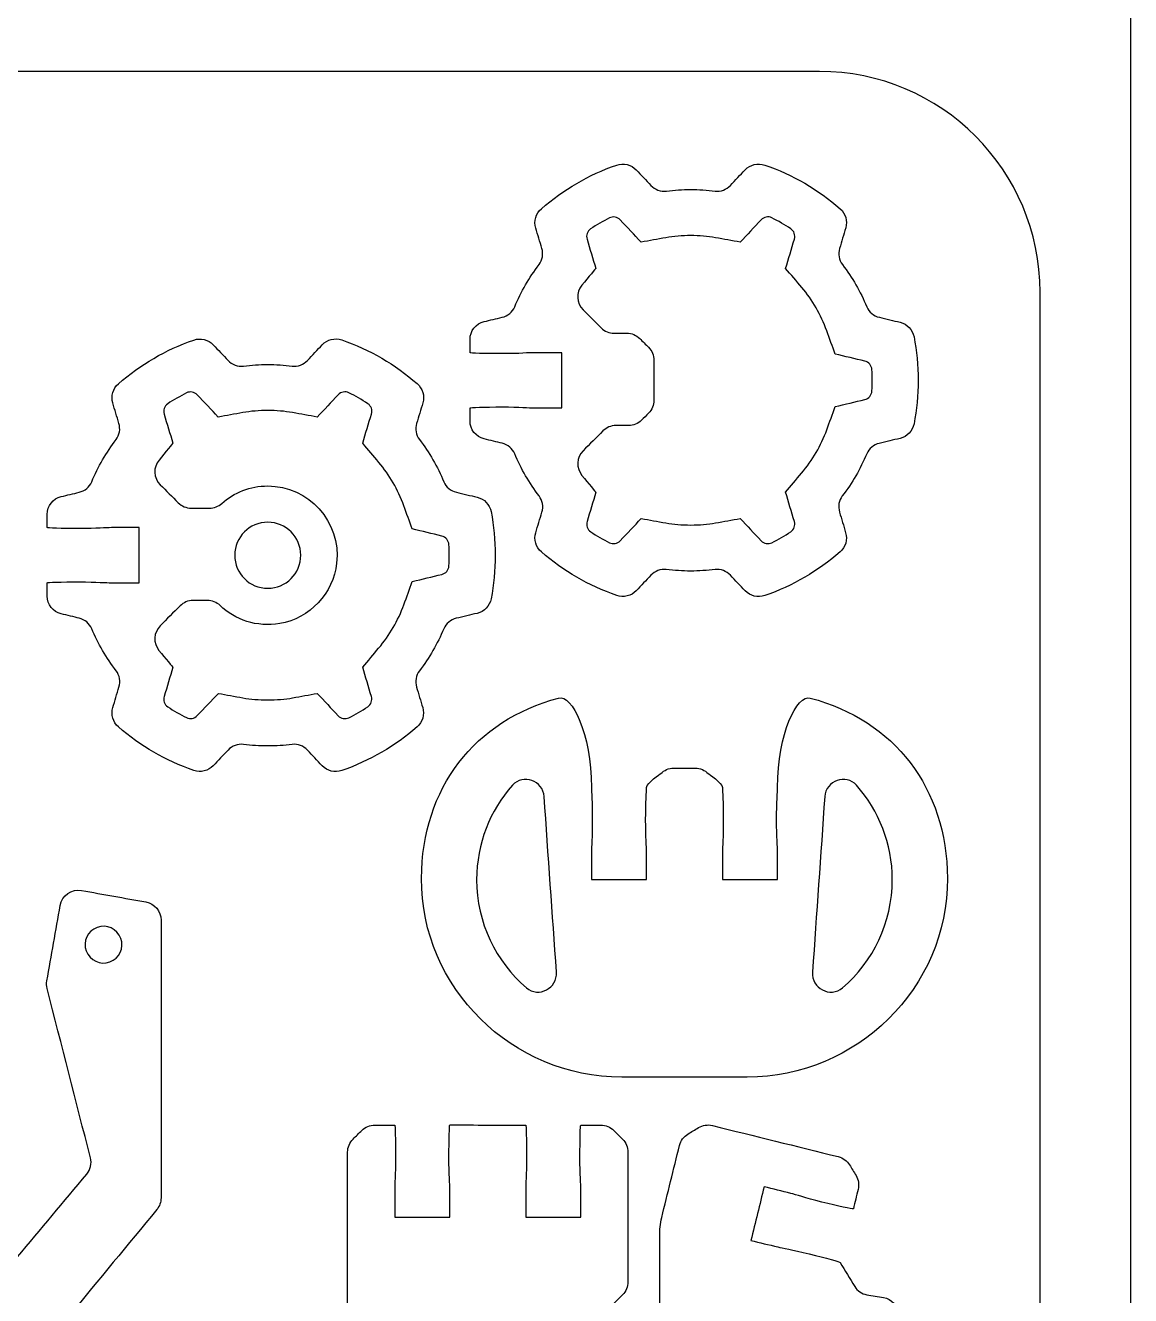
# Model space of a CAD drawing. Extents: x 0 to 410, y 0 to 455.
# Drawn here: x 349.9 to 410, y 158.4 to 227.5 of the extents above; entities that cross this region are included whole.
import ezdxf

# ---------------------------------------------------------------- set-up
doc = ezdxf.new("R2010")
doc.units = 0
doc.header["$MEASUREMENT"] = 0
doc.layers.add('DEFAULT', color=18, linetype='CONTINUOUS')

msp = doc.modelspace()

# ---------------------------------------------------------------- linework, layer by layer
at = {"layer": 'DEFAULT', "color": 18}
msp.add_lwpolyline([(410.025, 0.025), (0.025, 0.025), (0.025, 455.025), (410.025, 455.025)], close=True, dxfattribs=at)
at = {"layer": 'DEFAULT', "color": 1}
for points, knots in [([(405.1, 212.95), (405.1, 147.617), (405.1, 82.283), (405.1, 16.95), (405.1, 10.323), (399.728, 4.95), (393.1, 4.95), (357.767, 4.95), (322.433, 4.95), (287.1, 4.95), (280.472, 4.95), (275.1, 10.323), (275.1, 16.95), (275.1, 82.283), (275.1, 147.617), (275.1, 212.95), (275.1, 219.577), (280.472, 224.95), (287.1, 224.95), (322.433, 224.95), (357.767, 224.95), (393.1, 224.95), (399.728, 224.95), (405.1, 219.577), (405.1, 212.95)], [0, 0, 0, 0, 555.591, 555.591, 555.591, 556.591, 556.591, 556.591, 857.063, 857.063, 857.063, 858.063, 858.063, 858.063, 1413.654, 1413.654, 1413.654, 1414.654, 1414.654, 1414.654, 1715.126, 1715.126, 1715.126, 1716.126, 1716.126, 1716.126, 1716.126]), ([(397.494, 211.313), (397.117, 211.403), (396.739, 211.493), (396.362, 211.583), (396.057, 211.656), (395.799, 211.864), (395.678, 212.154), (395.336, 212.976), (394.891, 213.746), (394.354, 214.445), (394.163, 214.695), (394.111, 215.024), (394.201, 215.325), (394.312, 215.697), (394.423, 216.069), (394.534, 216.441), (394.647, 216.819), (394.527, 217.228), (394.229, 217.487), (393.041, 218.524), (391.652, 219.337), (390.128, 219.86), (389.753, 219.989), (389.337, 219.889), (389.066, 219.601), (388.799, 219.317), (388.532, 219.034), (388.265, 218.75), (388.049, 218.521), (387.739, 218.402), (387.427, 218.442), (386.995, 218.499), (386.553, 218.527), (386.106, 218.527), (385.658, 218.527), (385.215, 218.498), (384.781, 218.442), (384.47, 218.402), (384.159, 218.521), (383.944, 218.749), (383.677, 219.032), (383.41, 219.315), (383.143, 219.598), (382.871, 219.886), (382.455, 219.985), (382.081, 219.857), (380.558, 219.333), (379.171, 218.519), (377.984, 217.484), (377.686, 217.224), (377.565, 216.815), (377.679, 216.436), (377.79, 216.066), (377.901, 215.695), (378.012, 215.324), (378.102, 215.023), (378.049, 214.694), (377.858, 214.445), (377.324, 213.746), (376.877, 212.976), (376.534, 212.153), (376.413, 211.864), (376.155, 211.656), (375.851, 211.583), (375.525, 211.506), (375.199, 211.428), (374.873, 211.35), (374.423, 211.244), (374.105, 210.841), (374.105, 210.378), (374.105, 210.138), (374.105, 209.898), (374.105, 209.658), (374.105, 209.633), (374.888, 209.608), (375.854, 209.608), (376.821, 209.608), (377.318, 209.658), (377.604, 209.658), (378.104, 209.658), (378.604, 209.658), (379.103, 209.658), (379.103, 208.658), (379.103, 207.659), (379.103, 206.659), (378.604, 206.659), (378.104, 206.659), (377.604, 206.659), (377.318, 206.659), (376.821, 206.709), (375.854, 206.709), (374.888, 206.709), (374.105, 206.687), (374.105, 206.659), (374.105, 206.42), (374.105, 206.181), (374.105, 205.942), (374.105, 205.48), (374.42, 205.079), (374.87, 204.97), (375.195, 204.892), (375.564, 204.804), (375.854, 204.734), (376.158, 204.661), (376.414, 204.454), (376.534, 204.166), (376.879, 203.343), (377.326, 202.572), (377.862, 201.873), (378.052, 201.623), (378.105, 201.294), (378.015, 200.993), (377.903, 200.62), (377.791, 200.247), (377.679, 199.874), (377.565, 199.495), (377.686, 199.085), (377.984, 198.826), (379.172, 197.792), (380.559, 196.982), (382.082, 196.46), (382.456, 196.332), (382.871, 196.431), (383.143, 196.718), (383.41, 197.001), (383.677, 197.283), (383.945, 197.566), (384.159, 197.793), (384.468, 197.912), (384.778, 197.873), (385.214, 197.817), (385.657, 197.79), (386.106, 197.79), (386.554, 197.79), (386.996, 197.817), (387.429, 197.872), (387.74, 197.912), (388.05, 197.793), (388.264, 197.564), (388.531, 197.281), (388.798, 196.997), (389.065, 196.714), (389.337, 196.425), (389.753, 196.326), (390.128, 196.455), (391.65, 196.98), (393.038, 197.79), (394.226, 198.826), (394.523, 199.086), (394.644, 199.494), (394.531, 199.872), (394.42, 200.246), (394.308, 200.62), (394.197, 200.994), (394.107, 201.294), (394.16, 201.623), (394.35, 201.872), (394.886, 202.571), (395.333, 203.34), (395.678, 204.162), (395.799, 204.45), (396.056, 204.658), (396.36, 204.73), (396.738, 204.82), (397.116, 204.91), (397.494, 205), (397.879, 205.092), (398.172, 205.401), (398.248, 205.789), (398.397, 206.555), (398.474, 207.347), (398.474, 208.159), (398.474, 208.967), (398.397, 209.759), (398.248, 210.525), (398.172, 210.913), (397.879, 211.222), (397.494, 211.313)], [0, 0, 0, 0, 3.30087, 3.30087, 3.30087, 4.30087, 4.30087, 4.30087, 5.30087, 5.30087, 5.30087, 6.30087, 6.30087, 6.30087, 9.602979, 9.602979, 9.602979, 10.602979, 10.602979, 10.602979, 11.602979, 11.602979, 11.602979, 12.602979, 12.602979, 12.602979, 15.914447, 15.914447, 15.914447, 16.914447, 16.914447, 16.914447, 17.914447, 17.914447, 17.914447, 18.914447, 18.914447, 18.914447, 19.914447, 19.914447, 19.914447, 23.223004, 23.223004, 23.223004, 24.223004, 24.223004, 24.223004, 25.223004, 25.223004, 25.223004, 26.223004, 26.223004, 26.223004, 29.515245, 29.515245, 29.515245, 30.515245, 30.515245, 30.515245, 31.515245, 31.515245, 31.515245, 32.515245, 32.515245, 32.515245, 35.363761, 35.363761, 35.363761, 36.363761, 36.363761, 36.363761, 38.404761, 38.404761, 38.404761, 39.404761, 39.404761, 39.404761, 40.404761, 40.404761, 40.404761, 44.654761, 44.654761, 44.654761, 53.154761, 53.154761, 53.154761, 57.404761, 57.404761, 57.404761, 58.404761, 58.404761, 58.404761, 59.404761, 59.404761, 59.404761, 61.436761, 61.436761, 61.436761, 62.436761, 62.436761, 62.436761, 63.436761, 63.436761, 63.436761, 64.436761, 64.436761, 64.436761, 65.436761, 65.436761, 65.436761, 66.436761, 66.436761, 66.436761, 69.747583, 69.747583, 69.747583, 70.747583, 70.747583, 70.747583, 71.747583, 71.747583, 71.747583, 72.747583, 72.747583, 72.747583, 76.056019, 76.056019, 76.056019, 77.056019, 77.056019, 77.056019, 78.056019, 78.056019, 78.056019, 79.056019, 79.056019, 79.056019, 80.056019, 80.056019, 80.056019, 83.366759, 83.366759, 83.366759, 84.366759, 84.366759, 84.366759, 85.366759, 85.366759, 85.366759, 86.366759, 86.366759, 86.366759, 89.683141, 89.683141, 89.683141, 90.683141, 90.683141, 90.683141, 91.683141, 91.683141, 91.683141, 92.683141, 92.683141, 92.683141, 95.989107, 95.989107, 95.989107, 96.989107, 96.989107, 96.989107, 97.989107, 97.989107, 97.989107, 98.989107, 98.989107, 98.989107, 99.989107, 99.989107, 99.989107, 99.989107]), ([(395.573, 207.114), (395.037, 206.986), (394.502, 206.858), (393.966, 206.73), (393.813, 206.31), (393.66, 205.89), (393.507, 205.47), (393.19, 204.606), (392.728, 203.809), (392.135, 203.107), (391.846, 202.762), (391.556, 202.418), (391.267, 202.073), (391.425, 201.542), (391.583, 201.01), (391.742, 200.479), (391.804, 200.271), (391.727, 200.042), (391.546, 199.922), (391.216, 199.703), (390.873, 199.505), (390.519, 199.328), (390.323, 199.23), (390.086, 199.278), (389.936, 199.437), (389.555, 199.841), (389.175, 200.244), (388.794, 200.648), (388.349, 200.567), (387.903, 200.486), (387.457, 200.404), (387.037, 200.33), (386.586, 200.292), (386.106, 200.292), (385.626, 200.292), (385.171, 200.33), (384.748, 200.404), (384.305, 200.486), (383.861, 200.567), (383.418, 200.648), (383.036, 200.245), (382.654, 199.841), (382.272, 199.438), (382.122, 199.281), (381.886, 199.233), (381.691, 199.33), (381.339, 199.505), (380.996, 199.703), (380.667, 199.921), (380.486, 200.042), (380.409, 200.271), (380.471, 200.48), (380.63, 201.01), (380.789, 201.54), (380.948, 202.07), (380.948, 202.07), (380.551, 202.548), (380.191, 202.99), (379.866, 203.387), (379.895, 203.966), (380.258, 204.329), (380.617, 204.687), (380.975, 205.046), (381.334, 205.404), (381.521, 205.591), (381.774, 205.697), (382.039, 205.697), (382.27, 205.698), (382.5, 205.698), (382.731, 205.699), (382.995, 205.699), (383.248, 205.804), (383.434, 205.99), (383.56, 206.116), (383.686, 206.241), (383.812, 206.366), (384, 206.554), (384.106, 206.809), (384.106, 207.074), (384.106, 207.798), (384.106, 208.521), (384.106, 209.244), (384.106, 209.509), (384.001, 209.763), (383.813, 209.951), (383.654, 210.11), (383.495, 210.268), (383.337, 210.427), (383.149, 210.615), (382.895, 210.72), (382.63, 210.72), (382.4, 210.72), (382.171, 210.72), (381.941, 210.72), (381.676, 210.72), (381.422, 210.825), (381.234, 211.013), (380.908, 211.338), (380.583, 211.664), (380.257, 211.99), (379.894, 212.353), (379.865, 212.933), (380.19, 213.331), (380.55, 213.77), (380.945, 214.244), (380.945, 214.244), (380.786, 214.773), (380.627, 215.302), (380.468, 215.831), (380.405, 216.039), (380.482, 216.269), (380.663, 216.389), (380.994, 216.609), (381.337, 216.808), (381.69, 216.985), (381.885, 217.083), (382.123, 217.035), (382.273, 216.876), (382.654, 216.473), (383.034, 216.069), (383.414, 215.666), (383.859, 215.747), (384.303, 215.828), (384.748, 215.909), (385.185, 215.987), (385.64, 216.025), (386.106, 216.025), (386.572, 216.025), (387.027, 215.987), (387.457, 215.909), (387.903, 215.828), (388.349, 215.747), (388.794, 215.666), (389.175, 216.07), (389.555, 216.475), (389.936, 216.88), (390.086, 217.039), (390.324, 217.087), (390.519, 216.989), (390.873, 216.813), (391.217, 216.614), (391.548, 216.396), (391.729, 216.275), (391.807, 216.046), (391.744, 215.837), (391.585, 215.305), (391.426, 214.773), (391.267, 214.24), (391.559, 213.896), (391.85, 213.551), (392.142, 213.207), (392.731, 212.512), (393.186, 211.722), (393.504, 210.85), (393.657, 210.428), (393.81, 210.006), (393.962, 209.584), (394.499, 209.456), (395.036, 209.327), (395.573, 209.199), (395.79, 209.147), (395.944, 208.959), (395.957, 208.737), (395.968, 208.545), (395.973, 208.352), (395.973, 208.159), (395.973, 207.963), (395.968, 207.769), (395.957, 207.577), (395.944, 207.355), (395.79, 207.166), (395.573, 207.114)], [0, 0, 0, 0, 4.684574, 4.684574, 4.684574, 8.483903, 8.483903, 8.483903, 9.483903, 9.483903, 9.483903, 13.309671, 13.309671, 13.309671, 18.024582, 18.024582, 18.024582, 19.024582, 19.024582, 19.024582, 20.024582, 20.024582, 20.024582, 21.024582, 21.024582, 21.024582, 25.74302, 25.74302, 25.74302, 29.595318, 29.595318, 29.595318, 30.595318, 30.595318, 30.595318, 31.595318, 31.595318, 31.595318, 35.427941, 35.427941, 35.427941, 40.151028, 40.151028, 40.151028, 41.151028, 41.151028, 41.151028, 42.151028, 42.151028, 42.151028, 43.151028, 43.151028, 43.151028, 47.856445, 47.856445, 47.856445, 48.856445, 48.856445, 48.856445, 49.856445, 49.856445, 49.856445, 54.168382, 54.168382, 54.168382, 55.168382, 55.168382, 55.168382, 57.130389, 57.130389, 57.130389, 58.130389, 58.130389, 58.130389, 59.639357, 59.639357, 59.639357, 60.639357, 60.639357, 60.639357, 66.788357, 66.788357, 66.788357, 67.788357, 67.788357, 67.788357, 69.696838, 69.696838, 69.696838, 70.696838, 70.696838, 70.696838, 72.648838, 72.648838, 72.648838, 73.648838, 73.648838, 73.648838, 77.566917, 77.566917, 77.566917, 78.566917, 78.566917, 78.566917, 79.566917, 79.566917, 79.566917, 84.263715, 84.263715, 84.263715, 85.263715, 85.263715, 85.263715, 86.263715, 86.263715, 86.263715, 87.263715, 87.263715, 87.263715, 91.980053, 91.980053, 91.980053, 95.822514, 95.822514, 95.822514, 96.822514, 96.822514, 96.822514, 97.822514, 97.822514, 97.822514, 101.674812, 101.674812, 101.674812, 106.399802, 106.399802, 106.399802, 107.399802, 107.399802, 107.399802, 108.399802, 108.399802, 108.399802, 109.399802, 109.399802, 109.399802, 114.123707, 114.123707, 114.123707, 117.962366, 117.962366, 117.962366, 118.962366, 118.962366, 118.962366, 122.780494, 122.780494, 122.780494, 127.474794, 127.474794, 127.474794, 128.474794, 128.474794, 128.474794, 129.474794, 129.474794, 129.474794, 130.474794, 130.474794, 130.474794, 131.474794, 131.474794, 131.474794, 131.474794]), ([(375.248, 201.017), (375.174, 201.401), (374.881, 201.712), (374.496, 201.803), (374.119, 201.893), (373.741, 201.982), (373.364, 202.072), (373.057, 202.146), (372.799, 202.354), (372.679, 202.643), (372.337, 203.465), (371.893, 204.238), (371.356, 204.936), (371.166, 205.183), (371.113, 205.515), (371.201, 205.815), (371.313, 206.186), (371.425, 206.558), (371.536, 206.929), (371.649, 207.31), (371.529, 207.716), (371.229, 207.977), (370.044, 209.014), (368.654, 209.826), (367.13, 210.351), (366.756, 210.478), (366.34, 210.379), (366.068, 210.09), (365.801, 209.807), (365.534, 209.523), (365.268, 209.24), (365.052, 209.011), (364.738, 208.891), (364.428, 208.933), (363.998, 208.99), (363.553, 209.018), (363.109, 209.018), (362.66, 209.018), (362.216, 208.99), (361.782, 208.933), (361.472, 208.891), (361.161, 209.011), (360.946, 209.24), (360.679, 209.522), (360.412, 209.804), (360.145, 210.087), (359.874, 210.376), (359.457, 210.475), (359.083, 210.348), (357.559, 209.822), (356.173, 209.007), (354.984, 207.974), (354.688, 207.712), (354.568, 207.303), (354.681, 206.926), (354.791, 206.555), (354.902, 206.185), (355.012, 205.815), (355.104, 205.515), (355.051, 205.183), (354.861, 204.936), (354.324, 204.234), (353.88, 203.465), (353.534, 202.643), (353.414, 202.354), (353.157, 202.146), (352.853, 202.072), (352.528, 201.994), (352.202, 201.916), (351.876, 201.839), (351.425, 201.733), (351.107, 201.331), (351.107, 200.869), (351.107, 200.629), (351.107, 200.389), (351.107, 200.149), (351.107, 200.124), (351.89, 200.1), (352.857, 200.1), (353.823, 200.1), (354.321, 200.149), (354.607, 200.149), (355.106, 200.149), (355.606, 200.149), (356.106, 200.149), (356.106, 199.149), (356.106, 198.15), (356.106, 197.15), (355.606, 197.15), (355.106, 197.15), (354.607, 197.15), (354.321, 197.15), (353.823, 197.2), (352.857, 197.2), (351.89, 197.2), (351.107, 197.179), (351.107, 197.15), (351.107, 196.91), (351.107, 196.671), (351.107, 196.431), (351.107, 195.969), (351.421, 195.57), (351.873, 195.461), (352.197, 195.383), (352.568, 195.295), (352.857, 195.224), (353.16, 195.15), (353.414, 194.942), (353.534, 194.656), (353.88, 193.834), (354.328, 193.062), (354.864, 192.363), (355.055, 192.113), (355.108, 191.785), (355.016, 191.481), (354.904, 191.108), (354.792, 190.736), (354.681, 190.363), (354.568, 189.985), (354.688, 189.576), (354.988, 189.315), (356.173, 188.281), (357.559, 187.474), (359.083, 186.952), (359.457, 186.821), (359.874, 186.92), (360.145, 187.209), (360.412, 187.491), (360.679, 187.773), (360.946, 188.056), (361.161, 188.281), (361.468, 188.401), (361.779, 188.363), (362.216, 188.306), (362.657, 188.281), (363.109, 188.281), (363.557, 188.281), (363.998, 188.306), (364.431, 188.363), (364.742, 188.401), (365.052, 188.281), (365.268, 188.056), (365.533, 187.772), (365.799, 187.489), (366.065, 187.206), (366.34, 186.916), (366.756, 186.814), (367.13, 186.944), (368.651, 187.47), (370.041, 188.281), (371.226, 189.315), (371.526, 189.576), (371.646, 189.985), (371.533, 190.363), (371.421, 190.737), (371.309, 191.111), (371.198, 191.485), (371.11, 191.785), (371.162, 192.113), (371.353, 192.363), (371.886, 193.062), (372.334, 193.831), (372.679, 194.653), (372.799, 194.938), (373.057, 195.147), (373.36, 195.221), (373.739, 195.31), (374.118, 195.399), (374.496, 195.489), (374.881, 195.58), (375.174, 195.891), (375.248, 196.279), (375.399, 197.044), (375.477, 197.838), (375.477, 198.65), (375.477, 199.457), (375.399, 200.248), (375.248, 201.017)], [1, 1, 1, 1, 2, 2, 2, 5.298742, 5.298742, 5.298742, 6.298742, 6.298742, 6.298742, 7.298742, 7.298742, 7.298742, 8.298742, 8.298742, 8.298742, 11.598454, 11.598454, 11.598454, 12.598454, 12.598454, 12.598454, 13.598454, 13.598454, 13.598454, 14.598454, 14.598454, 14.598454, 17.909194, 17.909194, 17.909194, 18.909194, 18.909194, 18.909194, 19.909194, 19.909194, 19.909194, 20.909194, 20.909194, 20.909194, 21.909194, 21.909194, 21.909194, 25.212662, 25.212662, 25.212662, 26.212662, 26.212662, 26.212662, 27.212662, 27.212662, 27.212662, 28.212662, 28.212662, 28.212662, 31.499926, 31.499926, 31.499926, 32.499926, 32.499926, 32.499926, 33.499926, 33.499926, 33.499926, 34.499926, 34.499926, 34.499926, 37.347468, 37.347468, 37.347468, 38.347468, 38.347468, 38.347468, 40.387468, 40.387468, 40.387468, 41.387468, 41.387468, 41.387468, 42.387468, 42.387468, 42.387468, 46.637468, 46.637468, 46.637468, 55.137468, 55.137468, 55.137468, 59.387468, 59.387468, 59.387468, 60.387468, 60.387468, 60.387468, 61.387468, 61.387468, 61.387468, 63.427468, 63.427468, 63.427468, 64.427468, 64.427468, 64.427468, 65.427468, 65.427468, 65.427468, 66.427468, 66.427468, 66.427468, 67.427468, 67.427468, 67.427468, 68.427468, 68.427468, 68.427468, 71.736758, 71.736758, 71.736758, 72.736758, 72.736758, 72.736758, 73.736758, 73.736758, 73.736758, 74.736758, 74.736758, 74.736758, 78.040226, 78.040226, 78.040226, 79.040226, 79.040226, 79.040226, 80.040226, 80.040226, 80.040226, 81.040226, 81.040226, 81.040226, 82.040226, 82.040226, 82.040226, 85.344118, 85.344118, 85.344118, 86.344118, 86.344118, 86.344118, 87.344118, 87.344118, 87.344118, 88.344118, 88.344118, 88.344118, 91.662988, 91.662988, 91.662988, 92.662988, 92.662988, 92.662988, 93.662988, 93.662988, 93.662988, 94.662988, 94.662988, 94.662988, 97.971462, 97.971462, 97.971462, 98.971462, 98.971462, 98.971462, 99.971462, 99.971462, 99.971462, 100.971462, 100.971462, 100.971462, 100.971462]), ([(372.958, 198.068), (372.947, 197.845), (372.792, 197.655), (372.574, 197.605), (372.039, 197.477), (371.503, 197.349), (370.968, 197.221), (370.816, 196.801), (370.663, 196.381), (370.51, 195.961), (370.192, 195.097), (369.73, 194.3), (369.137, 193.598), (368.848, 193.253), (368.559, 192.909), (368.27, 192.564), (368.427, 192.033), (368.585, 191.501), (368.742, 190.97), (368.806, 190.762), (368.728, 190.532), (368.548, 190.412), (368.217, 190.194), (367.875, 189.996), (367.522, 189.816), (367.324, 189.721), (367.088, 189.767), (366.936, 189.925), (366.556, 190.33), (366.177, 190.734), (365.797, 191.139), (365.351, 191.058), (364.905, 190.977), (364.46, 190.896), (364.04, 190.821), (363.588, 190.783), (363.109, 190.783), (362.629, 190.783), (362.174, 190.821), (361.75, 190.896), (361.307, 190.977), (360.864, 191.058), (360.42, 191.139), (360.038, 190.736), (359.656, 190.332), (359.274, 189.929), (359.122, 189.77), (358.886, 189.724), (358.692, 189.82), (358.339, 189.996), (357.997, 190.194), (357.669, 190.412), (357.489, 190.532), (357.411, 190.762), (357.475, 190.97), (357.633, 191.5), (357.792, 192.03), (357.951, 192.561), (357.951, 192.561), (357.552, 193.038), (357.191, 193.479), (356.867, 193.877), (356.896, 194.455), (357.259, 194.818), (357.618, 195.177), (357.977, 195.536), (358.336, 195.895), (358.523, 196.082), (358.777, 196.187), (359.041, 196.187), (359.304, 196.187), (359.567, 196.187), (359.831, 196.187), (360.083, 196.187), (360.327, 196.093), (360.51, 195.918), (361.328, 195.137), (362.501, 194.721), (363.76, 194.934), (365.392, 195.21), (366.671, 196.573), (366.853, 198.218), (367.103, 200.491), (365.327, 202.414), (363.105, 202.414), (362.148, 202.414), (361.27, 202.055), (360.606, 201.463), (360.424, 201.3), (360.19, 201.211), (359.946, 201.211), (359.611, 201.211), (359.277, 201.211), (358.942, 201.211), (358.678, 201.211), (358.424, 201.316), (358.238, 201.503), (357.912, 201.829), (357.586, 202.155), (357.259, 202.481), (356.895, 202.845), (356.867, 203.426), (357.194, 203.823), (357.553, 204.26), (357.947, 204.735), (357.947, 204.735), (357.789, 205.263), (357.63, 205.791), (357.471, 206.319), (357.408, 206.531), (357.485, 206.76), (357.665, 206.88), (357.997, 207.099), (358.339, 207.296), (358.692, 207.476), (358.886, 207.571), (359.126, 207.526), (359.274, 207.367), (359.655, 206.963), (360.036, 206.56), (360.417, 206.157), (360.861, 206.238), (361.306, 206.319), (361.75, 206.4), (362.188, 206.478), (362.643, 206.517), (363.109, 206.517), (363.574, 206.517), (364.029, 206.478), (364.46, 206.4), (364.905, 206.319), (365.351, 206.238), (365.797, 206.157), (366.177, 206.561), (366.556, 206.966), (366.936, 207.37), (367.088, 207.529), (367.324, 207.578), (367.522, 207.48), (367.875, 207.303), (368.217, 207.106), (368.548, 206.887), (368.732, 206.764), (368.809, 206.534), (368.746, 206.326), (368.587, 205.795), (368.428, 205.263), (368.27, 204.732), (368.561, 204.387), (368.853, 204.042), (369.145, 203.698), (369.734, 203.003), (370.189, 202.213), (370.506, 201.341), (370.659, 200.919), (370.812, 200.497), (370.965, 200.075), (371.501, 199.947), (372.037, 199.818), (372.574, 199.69), (372.791, 199.638), (372.946, 199.449), (372.958, 199.226), (372.969, 199.033), (372.976, 198.839), (372.976, 198.65), (372.976, 198.452), (372.969, 198.258), (372.958, 198.068)], [1, 1, 1, 1, 2, 2, 2, 6.678739, 6.678739, 6.678739, 10.478068, 10.478068, 10.478068, 11.478068, 11.478068, 11.478068, 15.303836, 15.303836, 15.303836, 20.018282, 20.018282, 20.018282, 21.018282, 21.018282, 21.018282, 22.018282, 22.018282, 22.018282, 23.018282, 23.018282, 23.018282, 27.737021, 27.737021, 27.737021, 31.589319, 31.589319, 31.589319, 32.589319, 32.589319, 32.589319, 33.589319, 33.589319, 33.589319, 37.421942, 37.421942, 37.421942, 42.14713, 42.14713, 42.14713, 43.14713, 43.14713, 43.14713, 44.14713, 44.14713, 44.14713, 45.14713, 45.14713, 45.14713, 49.854847, 49.854847, 49.854847, 50.854847, 50.854847, 50.854847, 51.854847, 51.854847, 51.854847, 56.172441, 56.172441, 56.172441, 57.172441, 57.172441, 57.172441, 59.410441, 59.410441, 59.410441, 60.410441, 60.410441, 60.410441, 61.410441, 61.410441, 61.410441, 62.410441, 62.410441, 62.410441, 63.410441, 63.410441, 63.410441, 64.410441, 64.410441, 64.410441, 65.410441, 65.410441, 65.410441, 68.254441, 68.254441, 68.254441, 69.254441, 69.254441, 69.254441, 73.176055, 73.176055, 73.176055, 74.176055, 74.176055, 74.176055, 75.176055, 75.176055, 75.176055, 79.864616, 79.864616, 79.864616, 80.864616, 80.864616, 80.864616, 81.864616, 81.864616, 81.864616, 82.864616, 82.864616, 82.864616, 87.582931, 87.582931, 87.582931, 91.425391, 91.425391, 91.425391, 92.425391, 92.425391, 92.425391, 93.425391, 93.425391, 93.425391, 97.277689, 97.277689, 97.277689, 101.996429, 101.996429, 101.996429, 102.996429, 102.996429, 102.996429, 103.996429, 103.996429, 103.996429, 104.996429, 104.996429, 104.996429, 109.713727, 109.713727, 109.713727, 113.552385, 113.552385, 113.552385, 114.552385, 114.552385, 114.552385, 118.370513, 118.370513, 118.370513, 123.058978, 123.058978, 123.058978, 124.058978, 124.058978, 124.058978, 125.058978, 125.058978, 125.058978, 126.058978, 126.058978, 126.058978, 126.058978]), ([(361.309, 198.646), (361.309, 199.641), (362.114, 200.445), (363.105, 200.445), (364.1, 200.445), (364.904, 199.641), (364.904, 198.646), (364.904, 197.655), (364.1, 196.85), (363.105, 196.85), (362.114, 196.85), (361.309, 197.655), (361.309, 198.646)], [1, 1, 1, 1, 2, 2, 2, 3, 3, 3, 4, 4, 4, 5, 5, 5, 5]), ([(392.608, 190.886), (391.892, 191.08), (390.826, 188.981), (390.826, 186.014), (390.826, 185.792), (390.777, 185.231), (390.777, 184.264), (390.777, 183.301), (390.826, 182.8), (390.826, 182.514), (390.826, 182.015), (390.826, 181.515), (390.826, 181.015), (389.827, 181.015), (388.827, 181.015), (387.828, 181.015), (387.828, 181.515), (387.828, 182.015), (387.828, 182.514), (387.828, 182.8), (387.877, 183.301), (387.877, 184.264), (387.877, 185.231), (387.828, 185.799), (387.828, 186.014), (387.828, 186.284), (387.062, 186.779), (387.062, 186.779), (386.875, 186.967), (386.62, 187.072), (386.355, 187.072), (385.963, 187.072), (385.571, 187.072), (385.179, 187.072), (384.914, 187.072), (384.66, 186.967), (384.473, 186.78), (384.473, 186.78), (383.704, 186.286), (383.704, 186.014), (383.704, 185.799), (383.654, 185.231), (383.654, 184.264), (383.654, 183.301), (383.704, 182.8), (383.704, 182.514), (383.704, 182.015), (383.704, 181.515), (383.704, 181.015), (382.704, 181.015), (381.705, 181.015), (380.705, 181.015), (380.705, 181.515), (380.705, 182.015), (380.705, 182.514), (380.705, 182.8), (380.754, 183.301), (380.754, 184.264), (380.754, 185.231), (380.705, 185.792), (380.705, 186.014), (380.705, 188.981), (379.64, 191.08), (378.924, 190.886), (374.363, 189.671), (371.494, 186.014), (371.466, 181.084), (371.432, 175.138), (376.406, 170.273), (382.352, 170.273), (384.628, 170.273), (386.904, 170.273), (389.18, 170.273), (395.125, 170.273), (400.099, 175.138), (400.065, 181.084), (400.038, 186.014), (397.168, 189.671), (392.608, 190.886)], [1, 1, 1, 1, 2, 2, 2, 3, 3, 3, 4, 4, 4, 8.25, 8.25, 8.25, 16.75, 16.75, 16.75, 21, 21, 21, 22, 22, 22, 23, 23, 23, 24, 24, 24, 25, 25, 25, 28.335, 28.335, 28.335, 29.335, 29.335, 29.335, 30.335, 30.335, 30.335, 31.335, 31.335, 31.335, 32.335, 32.335, 32.335, 36.585, 36.585, 36.585, 45.085, 45.085, 45.085, 49.335, 49.335, 49.335, 50.335, 50.335, 50.335, 51.335, 51.335, 51.335, 52.335, 52.335, 52.335, 53.335, 53.335, 53.335, 54.335, 54.335, 54.335, 73.689, 73.689, 73.689, 74.689, 74.689, 74.689, 75.689, 75.689, 75.689, 75.689]), ([(377.17, 175.138), (375.512, 176.559), (374.464, 178.666), (374.464, 181.012), (374.464, 182.98), (375.198, 184.776), (376.408, 186.141), (376.987, 186.794), (378.077, 186.398), (378.137, 185.527), (378.359, 182.345), (378.581, 179.163), (378.804, 175.981), (378.867, 175.106), (377.837, 174.566), (377.17, 175.138)], [1, 1, 1, 1, 2, 2, 2, 3, 3, 3, 4, 4, 4, 31.125923, 31.125923, 31.125923, 32.125923, 32.125923, 32.125923, 32.125923]), ([(394.361, 175.138), (393.694, 174.566), (392.664, 175.106), (392.728, 175.981), (392.95, 179.163), (393.172, 182.345), (393.394, 185.527), (393.454, 186.398), (394.545, 186.794), (395.123, 186.141), (396.333, 184.776), (397.067, 182.98), (397.067, 181.012), (397.067, 178.666), (396.019, 176.559), (394.361, 175.138)], [1, 1, 1, 1, 2, 2, 2, 29.125923, 29.125923, 29.125923, 30.125923, 30.125923, 30.125923, 31.125923, 31.125923, 31.125923, 32.125923, 32.125923, 32.125923, 32.125923]), ([(344.89, 151.261), (345.539, 151.261), (346.189, 151.261), (346.839, 151.261), (347.137, 151.261), (347.42, 151.394), (347.61, 151.624), (350.765, 155.442), (353.92, 159.259), (357.075, 163.077), (357.223, 163.256), (357.304, 163.482), (357.304, 163.714), (357.304, 168.748), (357.304, 173.782), (357.304, 178.816), (357.304, 179.3), (356.957, 179.715), (356.48, 179.8), (355.316, 180.008), (354.151, 180.217), (352.987, 180.425), (352.443, 180.522), (351.923, 180.161), (351.826, 179.617), (351.582, 178.25), (351.338, 176.883), (351.094, 175.516), (351.069, 175.376), (351.074, 175.231), (351.11, 175.093), (351.895, 172.027), (352.68, 168.962), (353.466, 165.897), (353.545, 165.585), (353.47, 165.254), (353.263, 165.007), (350.752, 162.006), (348.241, 159.005), (345.729, 156.004), (345.539, 155.777), (345.258, 155.646), (344.962, 155.646), (344.481, 155.646), (343.999, 155.646), (343.517, 155.646), (343.252, 155.646), (342.997, 155.752), (342.81, 155.94), (342.655, 156.097), (342.499, 156.254), (342.343, 156.411), (342.155, 156.601), (341.898, 156.708), (341.63, 156.708), (339.905, 156.708), (338.18, 156.708), (336.455, 156.708), (336.19, 156.708), (335.936, 156.606), (335.749, 156.415), (335.59, 156.256), (335.432, 156.098), (335.273, 155.939), (335.111, 155.777), (334.895, 155.674), (334.666, 155.65), (334.152, 155.65), (333.637, 155.65), (333.122, 155.65), (332.826, 155.65), (332.546, 155.781), (332.355, 156.008), (329.844, 159.009), (327.333, 162.01), (324.821, 165.011), (324.614, 165.257), (324.539, 165.589), (324.619, 165.901), (325.405, 168.966), (326.19, 172.031), (326.975, 175.096), (327.01, 175.235), (327.015, 175.379), (326.99, 175.52), (326.746, 176.887), (326.503, 178.253), (326.259, 179.62), (326.162, 180.164), (325.642, 180.526), (325.098, 180.429), (323.934, 180.22), (322.769, 180.012), (321.604, 179.804), (321.128, 179.718), (320.781, 179.304), (320.781, 178.819), (320.781, 173.785), (320.781, 168.751), (320.781, 163.718), (320.781, 163.485), (320.862, 163.26), (321.01, 163.08), (324.165, 159.263), (327.32, 155.445), (330.475, 151.628), (330.665, 151.398), (330.947, 151.265), (331.246, 151.265), (331.896, 151.265), (332.545, 151.265), (333.195, 151.265), (333.71, 151.265), (334.165, 150.749), (334.553, 150.086), (334.938, 149.427), (335.061, 148.739), (334.906, 148.329), (334.8, 148.051), (334.825, 147.74), (334.977, 147.483), (335.235, 147.036), (335.494, 146.589), (335.753, 146.142), (335.933, 145.835), (336.261, 145.645), (336.617, 145.645), (336.926, 145.645), (337.235, 145.645), (337.545, 145.645), (337.569, 145.645), (337.594, 146.428), (337.594, 147.395), (337.594, 148.361), (337.545, 148.859), (337.545, 149.144), (337.545, 149.644), (337.545, 150.144), (337.545, 150.644), (338.544, 150.644), (339.544, 150.644), (340.543, 150.644), (340.543, 150.144), (340.543, 149.644), (340.543, 149.144), (340.543, 148.859), (340.494, 148.361), (340.494, 147.395), (340.494, 146.428), (340.515, 145.645), (340.543, 145.645), (340.851, 145.645), (341.16, 145.645), (341.468, 145.645), (341.824, 145.645), (342.152, 145.835), (342.332, 146.142), (342.589, 146.589), (342.847, 147.036), (343.105, 147.483), (343.256, 147.74), (343.281, 148.051), (343.175, 148.329), (343.02, 148.742), (343.143, 149.427), (343.528, 150.086), (343.912, 150.749), (344.375, 151.261), (344.89, 151.261)], [1, 1, 1, 1, 6.525, 6.525, 6.525, 7.525, 7.525, 7.525, 49.64244, 49.64244, 49.64244, 50.64244, 50.64244, 50.64244, 93.45044, 93.45044, 93.45044, 94.45044, 94.45044, 94.45044, 104.510728, 104.510728, 104.510728, 105.510728, 105.510728, 105.510728, 117.31732, 117.31732, 117.31732, 118.31732, 118.31732, 118.31732, 145.224915, 145.224915, 145.224915, 146.224915, 146.224915, 146.224915, 179.502413, 179.502413, 179.502413, 180.502413, 180.502413, 180.502413, 184.598413, 184.598413, 184.598413, 185.598413, 185.598413, 185.598413, 187.47933, 187.47933, 187.47933, 188.47933, 188.47933, 188.47933, 203.14933, 203.14933, 203.14933, 204.14933, 204.14933, 204.14933, 206.058518, 206.058518, 206.058518, 207.058518, 207.058518, 207.058518, 211.434518, 211.434518, 211.434518, 212.434518, 212.434518, 212.434518, 245.712016, 245.712016, 245.712016, 246.712016, 246.712016, 246.712016, 273.619611, 273.619611, 273.619611, 274.619611, 274.619611, 274.619611, 286.426203, 286.426203, 286.426203, 287.426203, 287.426203, 287.426203, 297.486491, 297.486491, 297.486491, 298.486491, 298.486491, 298.486491, 341.294491, 341.294491, 341.294491, 342.294491, 342.294491, 342.294491, 384.411294, 384.411294, 384.411294, 385.411294, 385.411294, 385.411294, 390.936294, 390.936294, 390.936294, 391.936294, 391.936294, 391.936294, 392.936294, 392.936294, 392.936294, 393.936294, 393.936294, 393.936294, 398.327194, 398.327194, 398.327194, 399.327194, 399.327194, 399.327194, 401.957194, 401.957194, 401.957194, 402.957194, 402.957194, 402.957194, 403.957194, 403.957194, 403.957194, 408.207194, 408.207194, 408.207194, 416.707194, 416.707194, 416.707194, 420.957194, 420.957194, 420.957194, 421.957194, 421.957194, 421.957194, 422.957194, 422.957194, 422.957194, 425.577194, 425.577194, 425.577194, 426.577194, 426.577194, 426.577194, 430.963092, 430.963092, 430.963092, 431.963092, 431.963092, 431.963092, 432.963092, 432.963092, 432.963092, 433.963092, 433.963092, 433.963092, 433.963092]), ([(353.236, 177.137), (353.046, 177.656), (353.314, 178.231), (353.833, 178.418), (354.351, 178.608), (354.926, 178.34), (355.117, 177.822), (355.304, 177.303), (355.035, 176.728), (354.517, 176.541), (353.998, 176.351), (353.423, 176.619), (353.236, 177.137)], [1, 1, 1, 1, 2, 2, 2, 3, 3, 3, 4, 4, 4, 5, 5, 5, 5]), ([(370.059, 165.924), (370.059, 166.891), (370.034, 167.674), (370.01, 167.674), (369.65, 167.674), (369.29, 167.674), (368.93, 167.674), (368.662, 167.674), (368.408, 167.568), (368.218, 167.381), (368.061, 167.225), (367.905, 167.068), (367.748, 166.912), (367.558, 166.725), (367.449, 166.468), (367.449, 166.199), (367.449, 162.725), (367.449, 159.25), (367.449, 155.775), (367.449, 155.323), (367.145, 154.928), (366.708, 154.812), (365.898, 154.594), (365.087, 154.377), (364.277, 154.159), (363.847, 154.043), (363.557, 153.644), (363.582, 153.2), (363.587, 153.114), (363.592, 153.028), (363.596, 152.942), (363.621, 152.505), (363.946, 152.141), (364.379, 152.071), (364.686, 152.019), (364.993, 151.967), (365.3, 151.915), (365.572, 151.87), (365.81, 151.708), (365.953, 151.472), (366.217, 151.036), (366.482, 150.599), (366.743, 150.162), (366.743, 150.13), (367.498, 149.926), (368.433, 149.693), (369.371, 149.46), (369.865, 149.39), (370.14, 149.323), (370.626, 149.203), (371.112, 149.083), (371.597, 148.963), (371.357, 147.991), (371.117, 147.02), (370.878, 146.049), (370.393, 146.169), (369.909, 146.289), (369.424, 146.409), (369.145, 146.479), (368.673, 146.645), (367.734, 146.878), (366.838, 147.1), (366.101, 147.259), (366.027, 147.248), (365.941, 146.897), (365.855, 146.545), (365.769, 146.193), (365.706, 145.936), (365.745, 145.664), (365.882, 145.435), (365.999, 145.244), (366.115, 145.054), (366.232, 144.863), (366.369, 144.638), (366.588, 144.475), (366.845, 144.412), (369.127, 143.847), (371.408, 143.283), (373.689, 142.719), (373.947, 142.655), (374.218, 142.697), (374.444, 142.835), (374.637, 142.95), (374.83, 143.065), (375.023, 143.181), (375.249, 143.318), (375.414, 143.54), (375.478, 143.798), (375.8, 145.104), (376.122, 146.411), (376.444, 147.717), (376.526, 148.056), (376.564, 148.405), (376.557, 148.755), (376.558, 151.062), (376.559, 153.37), (376.56, 155.677), (376.561, 156.781), (377.456, 157.676), (378.56, 157.676), (379.446, 157.676), (380.331, 157.676), (381.216, 157.676), (381.481, 157.676), (381.736, 157.782), (381.923, 157.969), (382.081, 158.127), (382.238, 158.284), (382.396, 158.442), (382.586, 158.629), (382.692, 158.883), (382.692, 159.151), (382.692, 161.5), (382.692, 163.85), (382.692, 166.199), (382.692, 166.468), (382.586, 166.722), (382.396, 166.908), (382.238, 167.066), (382.081, 167.224), (381.923, 167.381), (381.736, 167.569), (381.481, 167.674), (381.216, 167.674), (380.854, 167.674), (380.493, 167.674), (380.131, 167.674), (380.103, 167.674), (380.082, 166.891), (380.082, 165.924), (380.082, 164.958), (380.131, 164.46), (380.131, 164.174), (380.131, 163.675), (380.131, 163.175), (380.131, 162.675), (379.131, 162.675), (378.132, 162.675), (377.132, 162.675), (377.132, 163.175), (377.132, 163.675), (377.132, 164.174), (377.132, 164.46), (377.182, 164.958), (377.182, 165.924), (377.182, 166.891), (377.157, 167.674), (377.132, 167.674), (375.758, 167.675), (374.383, 167.676), (373.008, 167.678), (372.98, 167.678), (372.959, 166.891), (372.959, 165.924), (372.959, 164.958), (373.008, 164.46), (373.008, 164.174), (373.008, 163.675), (373.008, 163.175), (373.008, 162.675), (372.009, 162.675), (371.009, 162.675), (370.01, 162.675), (370.01, 163.175), (370.01, 163.675), (370.01, 164.174), (370.01, 164.46), (370.059, 164.958), (370.059, 165.924)], [1, 1, 1, 1, 2, 2, 2, 5.06, 5.06, 5.06, 6.06, 6.06, 6.06, 7.940904, 7.940904, 7.940904, 8.940904, 8.940904, 8.940904, 38.490904, 38.490904, 38.490904, 39.490904, 39.490904, 39.490904, 46.624949, 46.624949, 46.624949, 47.624949, 47.624949, 47.624949, 48.356044, 48.356044, 48.356044, 49.356044, 49.356044, 49.356044, 52.002873, 52.002873, 52.002873, 53.002873, 53.002873, 53.002873, 57.355256, 57.355256, 57.355256, 58.355256, 58.355256, 58.355256, 59.355256, 59.355256, 59.355256, 63.609348, 63.609348, 63.609348, 72.117533, 72.117533, 72.117533, 76.361917, 76.361917, 76.361917, 77.361917, 77.361917, 77.361917, 78.361917, 78.361917, 78.361917, 81.439741, 81.439741, 81.439741, 82.439741, 82.439741, 82.439741, 84.338293, 84.338293, 84.338293, 85.338293, 85.338293, 85.338293, 105.323288, 105.323288, 105.323288, 106.323288, 106.323288, 106.323288, 108.233785, 108.233785, 108.233785, 109.233785, 109.233785, 109.233785, 120.676673, 120.676673, 120.676673, 121.676673, 121.676673, 121.676673, 141.299675, 141.299675, 141.299675, 142.299675, 142.299675, 142.299675, 149.829675, 149.829675, 149.829675, 150.829675, 150.829675, 150.829675, 152.724721, 152.724721, 152.724721, 153.724721, 153.724721, 153.724721, 173.704721, 173.704721, 173.704721, 174.704721, 174.704721, 174.704721, 176.599767, 176.599767, 176.599767, 177.599767, 177.599767, 177.599767, 180.675767, 180.675767, 180.675767, 181.675767, 181.675767, 181.675767, 182.675767, 182.675767, 182.675767, 186.925767, 186.925767, 186.925767, 195.425767, 195.425767, 195.425767, 199.675767, 199.675767, 199.675767, 200.675767, 200.675767, 200.675767, 201.675767, 201.675767, 201.675767, 213.365772, 213.365772, 213.365772, 214.365772, 214.365772, 214.365772, 215.365772, 215.365772, 215.365772, 219.615772, 219.615772, 219.615772, 228.115772, 228.115772, 228.115772, 232.365772, 232.365772, 232.365772, 233.365772, 233.365772, 233.365772, 233.365772]), ([(390.917, 144.443), (390.917, 143.476), (390.942, 142.693), (390.966, 142.693), (391.326, 142.693), (391.686, 142.693), (392.046, 142.693), (392.314, 142.693), (392.568, 142.799), (392.758, 142.986), (392.915, 143.142), (393.071, 143.299), (393.228, 143.455), (393.418, 143.642), (393.527, 143.9), (393.527, 144.168), (393.527, 147.643), (393.527, 151.118), (393.527, 154.592), (393.527, 155.044), (393.831, 155.439), (394.268, 155.555), (395.078, 155.773), (395.889, 155.991), (396.699, 156.208), (397.129, 156.325), (397.419, 156.723), (397.394, 157.168), (397.389, 157.253), (397.384, 157.339), (397.38, 157.425), (397.355, 157.863), (397.03, 158.226), (396.597, 158.297), (396.29, 158.348), (395.983, 158.4), (395.676, 158.452), (395.404, 158.498), (395.166, 158.659), (395.023, 158.895), (394.759, 159.332), (394.494, 159.768), (394.233, 160.205), (394.233, 160.237), (393.478, 160.441), (392.543, 160.674), (391.605, 160.907), (391.111, 160.978), (390.836, 161.045), (390.35, 161.165), (389.864, 161.285), (389.379, 161.405), (389.619, 162.376), (389.858, 163.347), (390.098, 164.318), (390.583, 164.199), (391.067, 164.079), (391.552, 163.959), (391.831, 163.888), (392.303, 163.722), (393.242, 163.489), (394.138, 163.267), (394.875, 163.108), (394.949, 163.119), (395.035, 163.471), (395.121, 163.822), (395.207, 164.174), (395.27, 164.431), (395.231, 164.703), (395.094, 164.932), (394.977, 165.123), (394.861, 165.313), (394.744, 165.504), (394.607, 165.73), (394.388, 165.892), (394.131, 165.955), (391.849, 166.52), (389.568, 167.084), (387.287, 167.649), (387.029, 167.712), (386.758, 167.67), (386.532, 167.532), (386.339, 167.417), (386.146, 167.302), (385.953, 167.187), (385.727, 167.049), (385.562, 166.827), (385.498, 166.569), (385.176, 165.263), (384.854, 163.956), (384.532, 162.65), (384.45, 162.311), (384.412, 161.962), (384.419, 161.613), (384.418, 159.305), (384.417, 156.998), (384.416, 154.69), (384.415, 153.586), (383.52, 152.691), (382.416, 152.691), (381.53, 152.691), (380.645, 152.691), (379.76, 152.691), (379.495, 152.691), (379.24, 152.585), (379.053, 152.398), (378.895, 152.241), (378.738, 152.083), (378.58, 151.925), (378.39, 151.738), (378.284, 151.484), (378.284, 151.216), (378.284, 148.867), (378.284, 146.517), (378.284, 144.168), (378.284, 143.9), (378.39, 143.646), (378.58, 143.459), (378.738, 143.301), (378.895, 143.144), (379.053, 142.986), (379.24, 142.798), (379.495, 142.693), (379.76, 142.693), (380.122, 142.693), (380.483, 142.693), (380.845, 142.693), (380.873, 142.693), (380.894, 143.476), (380.894, 144.443), (380.894, 145.41), (380.845, 145.907), (380.845, 146.193), (380.845, 146.693), (380.845, 147.192), (380.845, 147.692), (381.845, 147.692), (382.844, 147.692), (383.844, 147.692), (383.844, 147.192), (383.844, 146.693), (383.844, 146.193), (383.844, 145.907), (383.794, 145.41), (383.794, 144.443), (383.794, 143.476), (383.819, 142.693), (383.844, 142.693), (385.218, 142.692), (386.593, 142.691), (387.968, 142.69), (387.996, 142.69), (388.017, 143.476), (388.017, 144.443), (388.017, 145.41), (387.968, 145.907), (387.968, 146.193), (387.968, 146.693), (387.968, 147.192), (387.968, 147.692), (388.967, 147.692), (389.967, 147.692), (390.966, 147.692), (390.966, 147.192), (390.966, 146.693), (390.966, 146.193), (390.966, 145.907), (390.917, 145.41), (390.917, 144.443)], [1, 1, 1, 1, 2, 2, 2, 5.06, 5.06, 5.06, 6.06, 6.06, 6.06, 7.940904, 7.940904, 7.940904, 8.940904, 8.940904, 8.940904, 38.490904, 38.490904, 38.490904, 39.490904, 39.490904, 39.490904, 46.624949, 46.624949, 46.624949, 47.624949, 47.624949, 47.624949, 48.356044, 48.356044, 48.356044, 49.356044, 49.356044, 49.356044, 52.002873, 52.002873, 52.002873, 53.002873, 53.002873, 53.002873, 57.355256, 57.355256, 57.355256, 58.355256, 58.355256, 58.355256, 59.355256, 59.355256, 59.355256, 63.609348, 63.609348, 63.609348, 72.117533, 72.117533, 72.117533, 76.361917, 76.361917, 76.361917, 77.361917, 77.361917, 77.361917, 78.361917, 78.361917, 78.361917, 81.439741, 81.439741, 81.439741, 82.439741, 82.439741, 82.439741, 84.338293, 84.338293, 84.338293, 85.338293, 85.338293, 85.338293, 105.323288, 105.323288, 105.323288, 106.323288, 106.323288, 106.323288, 108.233785, 108.233785, 108.233785, 109.233785, 109.233785, 109.233785, 120.676673, 120.676673, 120.676673, 121.676673, 121.676673, 121.676673, 141.299675, 141.299675, 141.299675, 142.299675, 142.299675, 142.299675, 149.829675, 149.829675, 149.829675, 150.829675, 150.829675, 150.829675, 152.724721, 152.724721, 152.724721, 153.724721, 153.724721, 153.724721, 173.704721, 173.704721, 173.704721, 174.704721, 174.704721, 174.704721, 176.599767, 176.599767, 176.599767, 177.599767, 177.599767, 177.599767, 180.675767, 180.675767, 180.675767, 181.675767, 181.675767, 181.675767, 182.675767, 182.675767, 182.675767, 186.925767, 186.925767, 186.925767, 195.425767, 195.425767, 195.425767, 199.675767, 199.675767, 199.675767, 200.675767, 200.675767, 200.675767, 201.675767, 201.675767, 201.675767, 213.365772, 213.365772, 213.365772, 214.365772, 214.365772, 214.365772, 215.365772, 215.365772, 215.365772, 219.615772, 219.615772, 219.615772, 228.115772, 228.115772, 228.115772, 232.365772, 232.365772, 232.365772, 233.365772, 233.365772, 233.365772, 233.365772])]:
    msp.add_open_spline(points, degree=3, knots=knots, dxfattribs=at)

doc.saveas('drawing.dxf')
